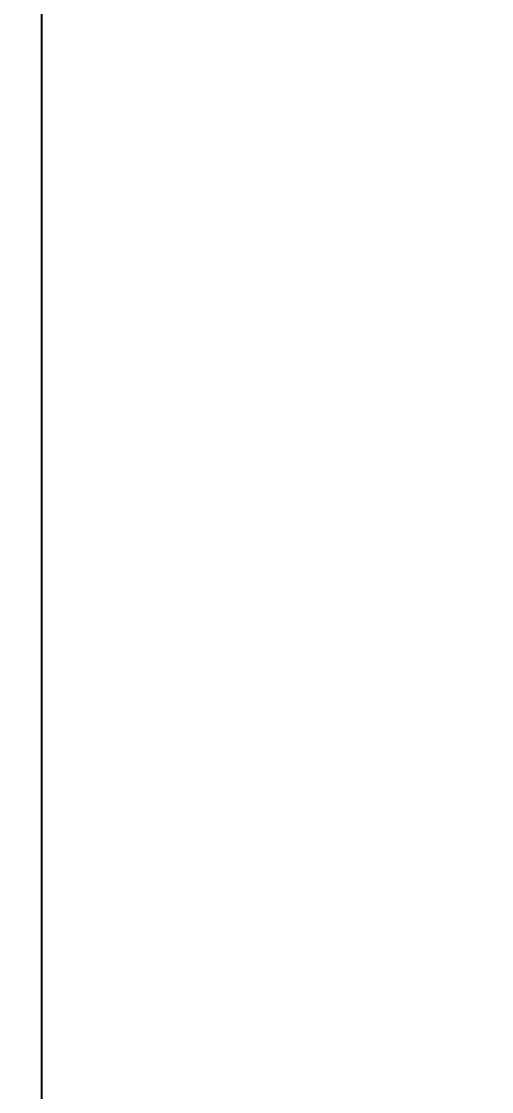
# Model space of a CAD drawing. Header units: millimetres. Extents: x -69706 to 52883, y -6882 to 68885.
# Drawn here: x 46457 to 46715, y 64791 to 65379 of the extents above; entities that cross this region are included whole.
import ezdxf

# ---------------------------------------------------------------- set-up
doc = ezdxf.new("R2010")
doc.units = ezdxf.units.MM
doc.layers.add('XFM7P20PCW$0$U-CV-DIM', color=252, linetype='Continuous')
doc.styles.add('XFM7P20PCW$0$PX-TEXT', font='isocp.shx', dxfattribs={"width": 0.7, "bigfont": 'chineset.shx'})
doc.dimstyles.new('XFM7P20PCW$0$PX-400', dxfattribs={"dimscale": 1000, "dimtxt": 0.25, "dimasz": 0.03, "dimexe": 0.1, "dimexo": 0.1, "dimgap": 0.05, "dimtad": 1, "dimdec": 0, "dimzin": 0, "dimdsep": 46, "dimtxsty": 'XFM7P20PCW$0$PX-TEXT', "dimblk": 'XFM7P20PCW$0$_Dot', "dimcen": 2, "dimclrd": 2, "dimclre": 1, "dimclrt": 4, "dimadec": 0, "dimazin": 0, "dimtfac": 1, "dimtdec": 0, "dimtix": 1, "dimtmove": 2, "dimatfit": 3, "dimfxl": 1, "dimtvp": 1, "dimtolj": 1, "dimtzin": 0, "dimarcsym": 0})

# ---------------------------------------------------------------- blocks, each defined once
blk = doc.blocks.new('XFM7P20PCW$0$_Dot')
at = {"color": 0, "linetype": 'ByBlock', "lineweight": -2}
blk.add_line((-0.5, 0), (-1, 0), dxfattribs=at)
at = {"color": 0, "linetype": 'ByBlock', "const_width": 0.5}
blk.add_lwpolyline([(-0.25, 0, 1), (0.25, 0, 1)], format="xyb", close=True, dxfattribs=at)
blk = doc.blocks.new('*D277')
at = {"layer": 'XFM7P20PCW$0$U-CV-DIM', "color": 1, "lineweight": -2, "transparency": 16777216}
for p, q in [((47144.39, 67126.66), (46367.91, 67126.66)), ((47144.39, 64693.6), (46367.91, 64693.6))]:
    blk.add_line(p, q, dxfattribs=at)
at = {"layer": 'XFM7P20PCW$0$U-CV-DIM', "color": 2, "lineweight": -2, "transparency": 16777216}
blk.add_line((46467.91, 67096.66), (46467.91, 64723.6), dxfattribs=at)
at = {"layer": 'XFM7P20PCW$0$U-CV-DIM', "color": 2, "lineweight": -2, "transparency": 16777216, "xscale": 30, "yscale": 30, "zscale": 30}
for p, rotation in [((46467.91, 67126.66), 90), ((46467.91, 64693.6), 270)]:
    blk.add_blockref('XFM7P20PCW$0$_Dot', p, dxfattribs=dict(at, rotation=rotation))
at = {"layer": 'XFM7P20PCW$0$U-CV-DIM', "color": 4, "transparency": 16777216, "insert": (46292.88, 65910.13), "char_height": 250, "attachment_point": 5, "rotation": 90, "style": 'XFM7P20PCW$0$PX-TEXT'}
blk.add_mtext('\\A1;2433', dxfattribs=at)

msp = doc.modelspace()

# ---------------------------------------------------------------- dimensions: what is measured, and where the dimension line sits
at = {"layer": 'XFM7P20PCW$0$U-CV-DIM'}
dim = msp.add_linear_dim(base=(46467.905, 64693.605), p1=(47244.395, 67126.665), p2=(47244.395, 64693.605), angle=270, dimstyle='XFM7P20PCW$0$PX-400', dxfattribs=at)
dim.commit()
dim.dimension.update_dxf_attribs({"geometry": '*D277', "text_midpoint": (46292.881, 65910.135)})

doc.saveas('drawing.dxf')
